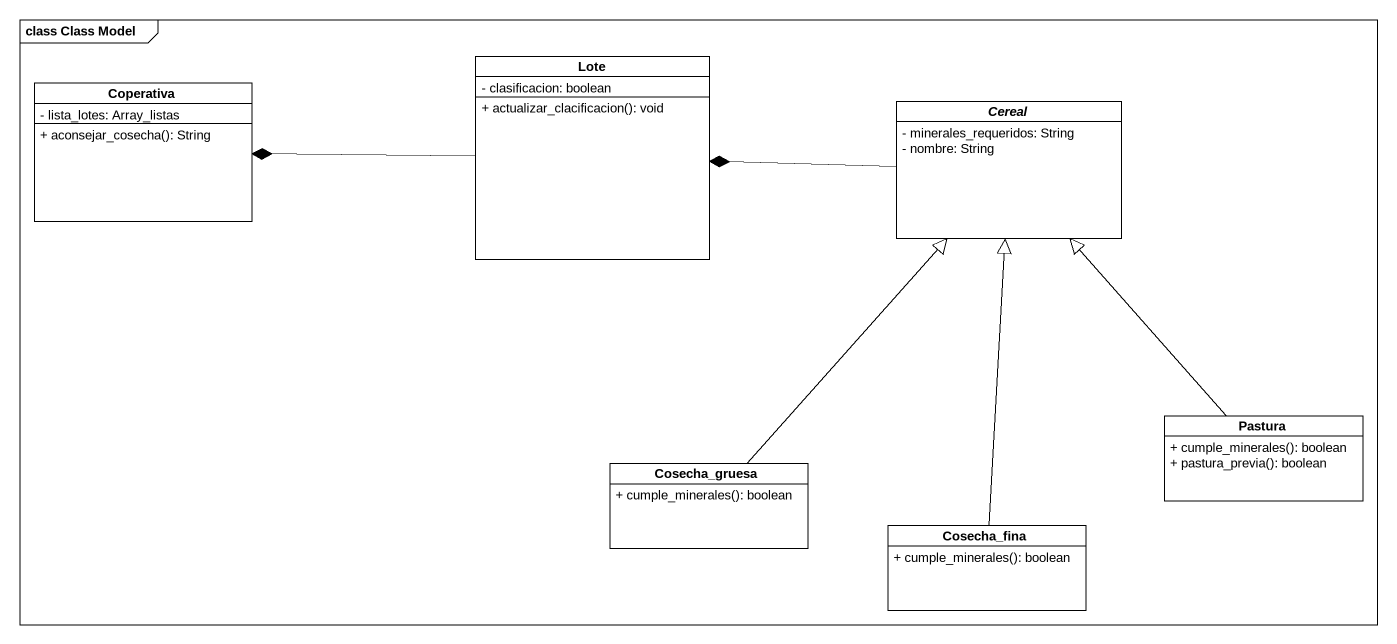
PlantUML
@startuml
mainframe class Class Model
hide circle
hide empty members
skinparam classAttributeIconSize 0
class Coperativa {
  - lista_lotes: Array_listas
  + aconsejar_cosecha(): String
}
class Lote {
  - clasificacion: boolean
  + actualizar_clacificacion(): void
}
abstract class Cereal {
  - minerales_requeridos: String
  - nombre: String
}
class Pastura {
  + cumple_minerales(): boolean
  + pastura_previa(): boolean
}
class Cosecha_gruesa {
  + cumple_minerales(): boolean
}
class Cosecha_fina {
  + cumple_minerales(): boolean
}
Lote -left-* Coperativa
Cereal -left-* Lote
Pastura -up-|> Cereal
Cosecha_gruesa -up-|> Cereal
Cosecha_fina -up-|> Cereal
@enduml
